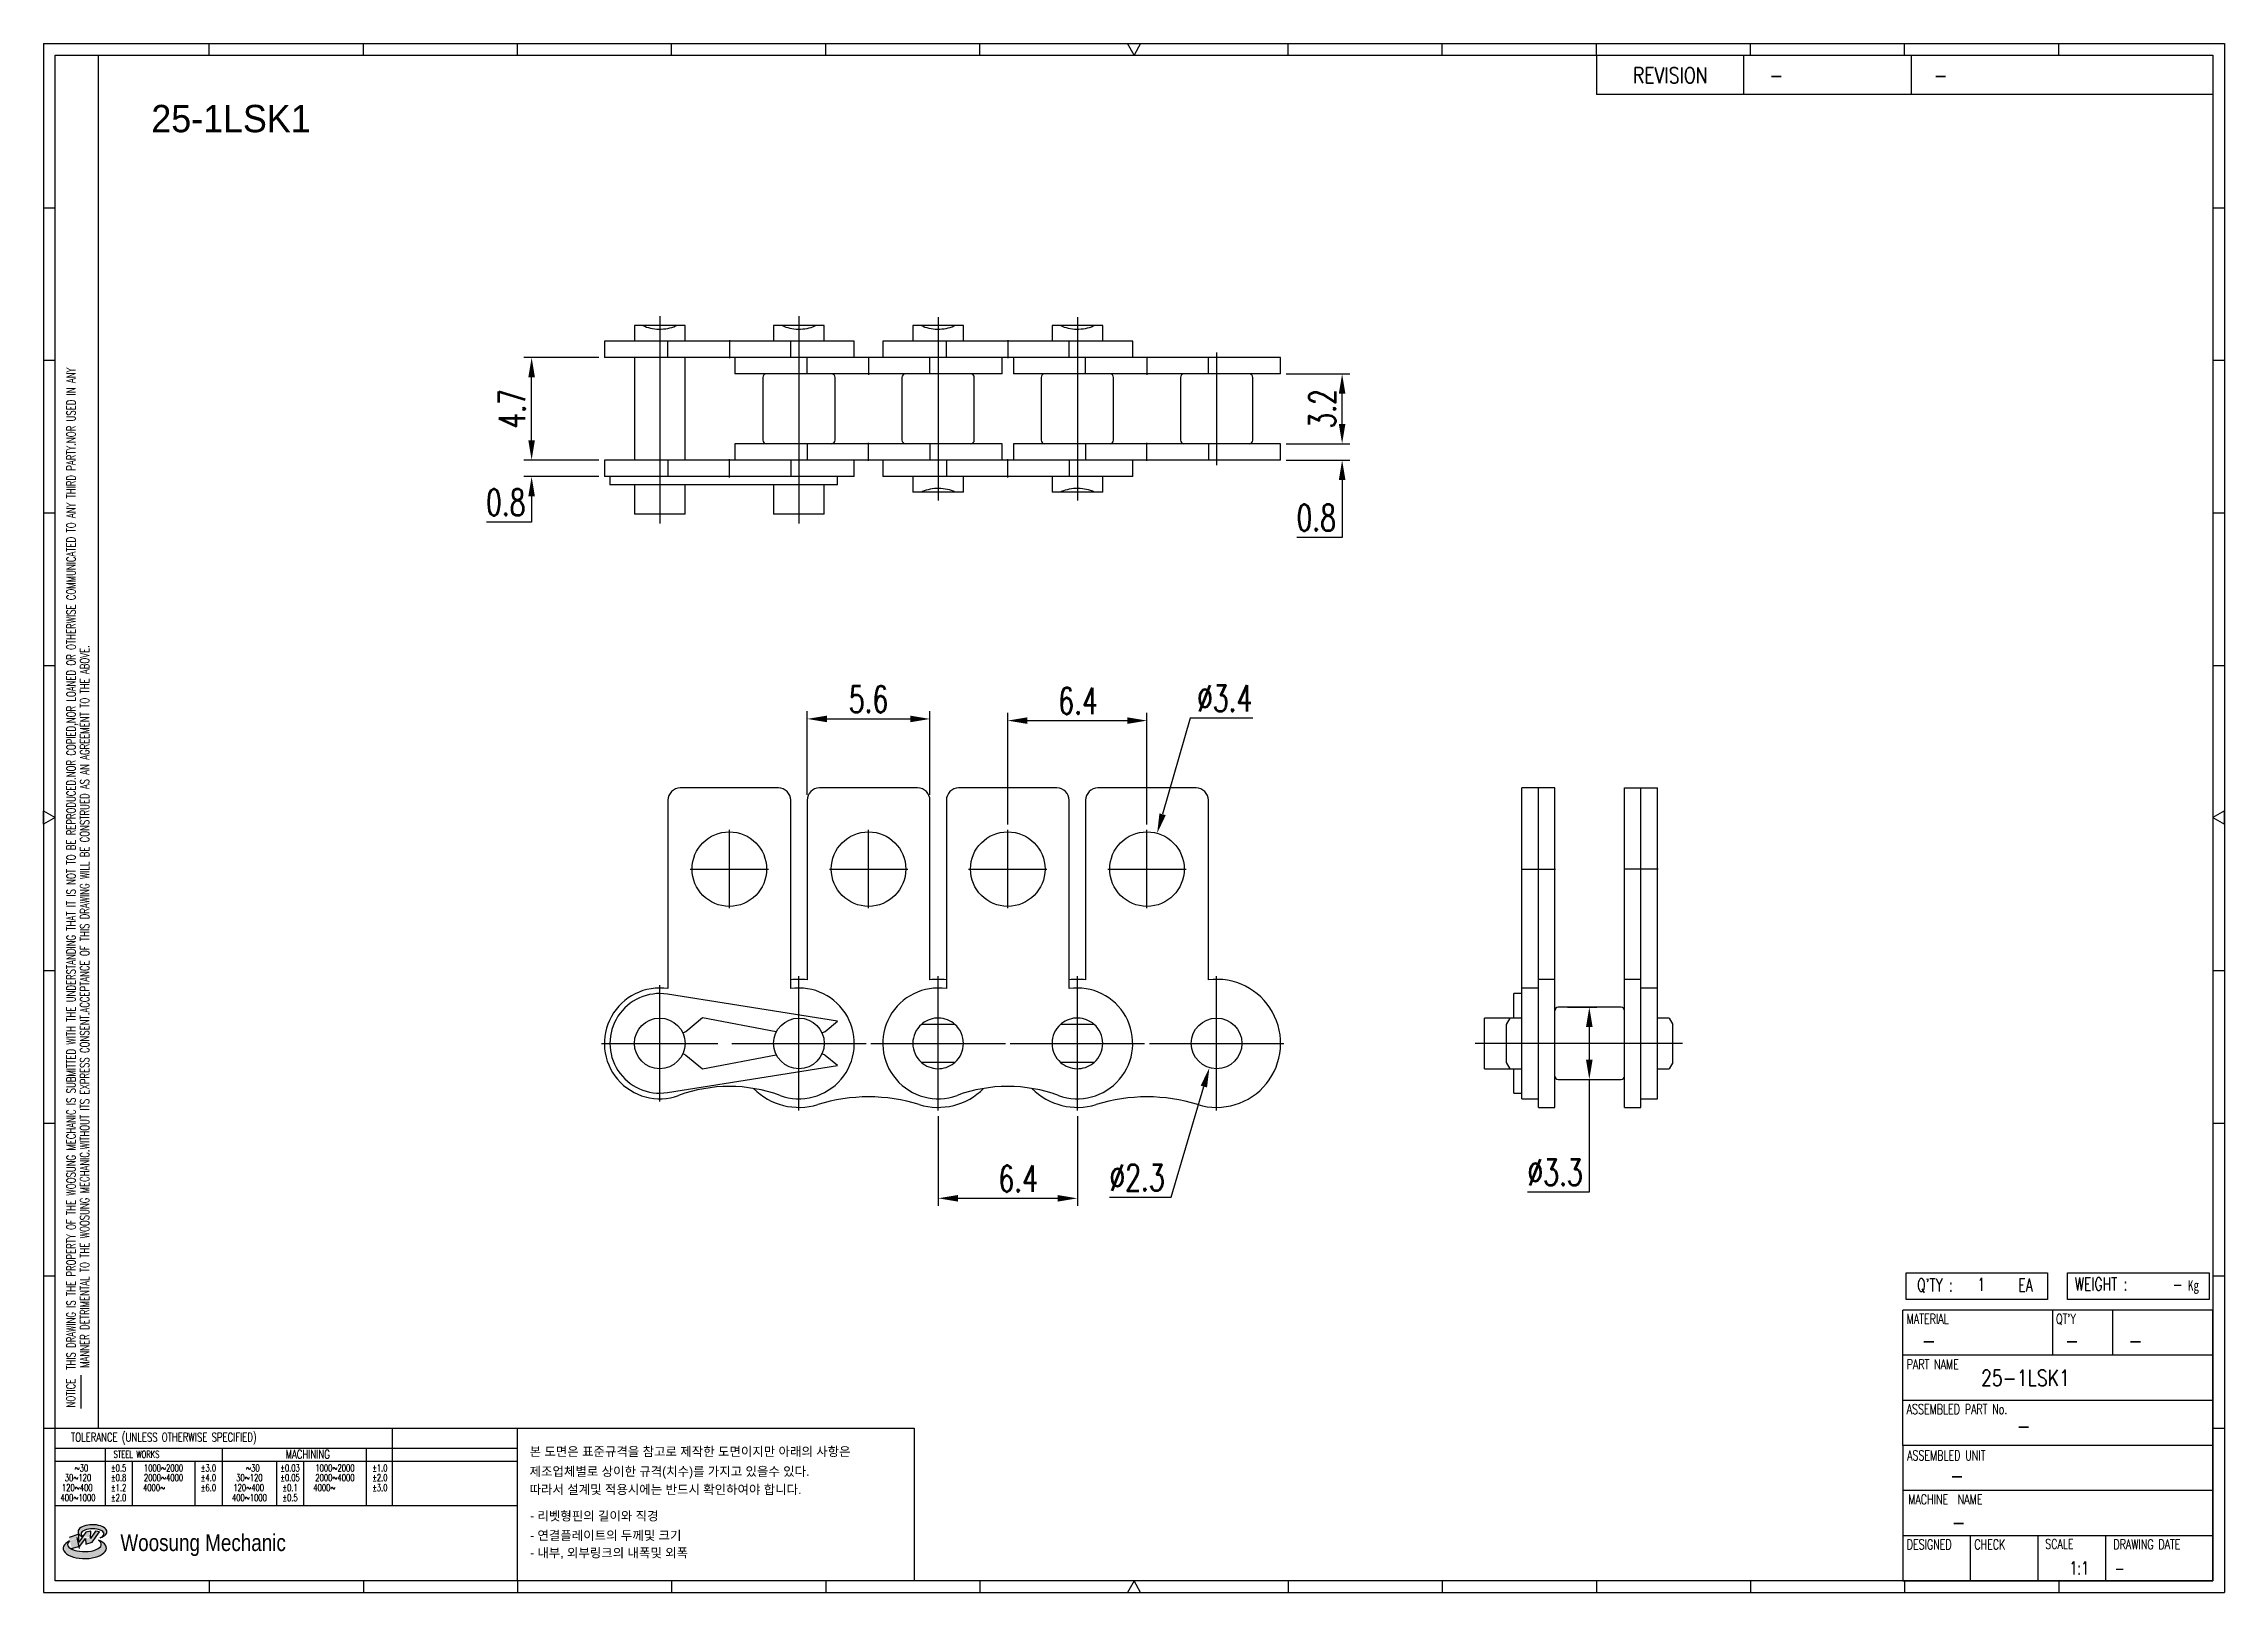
# Model space of a CAD drawing. Header units: millimetres. Extents: x 9.1 to 108.6, y 59.1 to 129.7.
import ezdxf
from ezdxf.enums import TextEntityAlignment as Align

# ---------------------------------------------------------------- set-up
doc = ezdxf.new("R2010")
doc.units = ezdxf.units.MM
doc.linetypes.add('AM_ISO08W050', pattern=[18, 12, -1.5, 3, -1.5])
doc.layers.get('Defpoints').update_dxf_attribs({"color": 80})
doc.layers.add('CL1', color=140, linetype='AM_ISO08W050', lineweight=25)
for name, color, linetype in [('S-DIM', 7, 'Continuous'), ('TITLE', 7, 'Continuous'), ('도면레이아웃', 7, 'Continuous')]:
    doc.layers.add(name, color=color, linetype=linetype)
doc.styles.add('HAN', font='ROMANS.shx', dxfattribs={"width": 0.7, "bigfont": 'whgtxt.shx'})
doc.styles.add('HKD_ST2', font='romans.shx', dxfattribs={"width": 0.7, "height": 4, "bigfont": '@extfont2.shx'})
doc.styles.add('HSG', font='SIMPLEX.shx', dxfattribs={"width": 0.7, "bigfont": 'HSG.shx'})
doc.styles.add('MtXpl_', font='Gulim.ttf')
doc.styles.add('SLDTEXTSTYLE4', font='arial.ttf', dxfattribs={"width": 0.8})
doc.dimstyles.new('AP0.5', dxfattribs={"dimscale": 0.5, "dimtxt": 2.4, "dimasz": 1.8, "dimexe": 0.7, "dimexo": 0.5, "dimgap": 0.6, "dimtad": 1, "dimtoh": 1, "dimdec": 1, "dimrnd": 0.01, "dimzin": 9, "dimdsep": 46, "dimtxsty": 'HSG', "dimcen": 0, "dimclrd": 251, "dimclre": 251, "dimclrt": 60, "dimazin": 2, "dimtp": 1, "dimtm": 1, "dimtfac": 0.5, "dimtdec": 1, "dimtofl": 0, "dimtmove": 0, "dimatfit": 3, "dimfxl": 0, "dimtvp": 1, "dimtolj": 2, "dimlwd": -1, "dimlwe": -1, "dimarcsym": 0})

# ---------------------------------------------------------------- blocks, each defined once
blk = doc.blocks.new('MAST')
at = {"layer": '도면레이아웃'}
h = blk.add_hatch(color=10, dxfattribs=at)
h.paths.add_polyline_path([(1.544, 35.177), (1.554, 34.966), (1.779, 35.034), (2.054, 35.422), (1.908, 35.446), (1.728, 35.167), (1.741, 35.439), (1.547, 35.405), (1.292, 35.041), (1.295, 35.33), (0.943, 35.208), (1.03, 34.8), (1.336, 34.885)])
edge = h.paths.add_edge_path()
edge.add_ellipse((1.795, 35.421), major_axis=(-0.53, 0), ratio=0.487785, start_angle=122.36065, end_angle=403.39574)
edge.add_line((1.411, 35.244), (1.419, 35.261))
edge.add_ellipse((1.798, 35.344), major_axis=(-0.423, 0), ratio=0.444396, start_angle=131.58977, end_angle=386.19408, ccw=False)
edge = h.paths.add_edge_path()
edge.add_ellipse((1.512, 34.815), major_axis=(-0.793, 0), ratio=0.480113, start_angle=314.67633, end_angle=590.85213)
edge.add_ellipse((1.501, 34.958), major_axis=(-0.62, 0), ratio=0.43311, start_angle=331.7024, end_angle=574.42495, ccw=False)
at = {"color": 140}
for p, q in [((0, 90.118), (80.15, 90.118)), ((0, 90.118), (0, 33.191)), ((80.15, 90.118), (80.15, 33.191)), ((57.068, 89.693), (57.068, 88.246)), ((62.47, 89.693), (62.47, 88.246)), ((68.635, 89.693), (68.635, 88.246)), ((79.725, 88.246), (57.068, 88.246)), ((68.449, 43.961), (68.449, 44.936)), ((68.449, 44.936), (73.654, 44.936)), ((73.654, 44.936), (73.654, 43.961)), ((74.39, 43.961), (74.39, 44.936)), ((74.39, 44.936), (79.595, 44.936)), ((79.595, 44.936), (79.595, 43.961)), ((68.336, 38.59), (68.336, 43.563)), ((79.725, 43.563), (68.336, 43.563)), ((73.654, 43.961), (68.449, 43.961)), ((73.827, 43.563), (73.827, 41.905)), ((79.595, 43.961), (74.39, 43.961)), ((76.037, 43.563), (76.037, 41.905)), ((79.725, 38.59), (79.725, 43.563)), ((79.725, 41.905), (68.336, 41.905)), ((79.725, 40.248), (68.336, 40.248)), ((68.336, 38.59), (68.336, 33.616)), ((79.725, 38.59), (68.336, 38.59)), ((79.725, 33.616), (79.725, 38.59)), ((79.725, 36.932), (68.336, 36.932)), ((79.725, 35.274), (68.336, 35.274)), ((70.822, 33.616), (70.822, 35.274)), ((73.309, 33.616), (73.309, 35.274)), ((75.796, 33.616), (75.796, 35.274)), ((0, 33.191), (80.15, 33.191)), ((68.336, 33.616), (79.725, 33.616))]:
    blk.add_line(p, q, dxfattribs=at)
for p, q in [((6.089, 89.693), (6.089, 90.118)), ((11.753, 89.693), (11.753, 90.118)), ((17.418, 89.693), (17.418, 90.118)), ((23.082, 89.693), (23.082, 90.118)), ((28.746, 89.693), (28.746, 90.118)), ((34.411, 89.693), (34.411, 90.118)), ((45.739, 89.693), (45.739, 90.118)), ((51.404, 89.693), (51.404, 90.118)), ((57.068, 89.693), (57.068, 90.118)), ((62.732, 89.693), (62.732, 90.118)), ((68.397, 89.693), (68.397, 90.118)), ((74.061, 89.693), (74.061, 90.118)), ((0, 84.085), (0.425, 84.085)), ((79.725, 84.085), (80.15, 84.085)), ((0, 78.478), (0.425, 78.478)), ((79.725, 78.478), (80.15, 78.478)), ((0, 72.87), (0.425, 72.87)), ((79.725, 72.87), (80.15, 72.87)), ((0, 67.262), (0.425, 67.262)), ((79.725, 67.262), (80.15, 67.262)), ((0, 56.047), (0.425, 56.047)), ((79.725, 56.047), (80.15, 56.047)), ((0, 50.439), (0.425, 50.439)), ((79.725, 50.439), (80.15, 50.439)), ((0, 44.832), (0.425, 44.832)), ((79.725, 44.832), (80.15, 44.832)), ((1.377, 39.947), (1.377, 41.174)), ((0, 39.224), (0.425, 39.224)), ((79.725, 39.224), (80.15, 39.224)), ((6.089, 33.616), (6.089, 33.191)), ((11.753, 33.616), (11.753, 33.191)), ((17.418, 33.616), (17.418, 33.191)), ((23.082, 33.616), (23.082, 33.191)), ((28.746, 33.616), (28.746, 33.191)), ((34.411, 33.616), (34.411, 33.191)), ((45.739, 33.616), (45.739, 33.191)), ((51.404, 33.616), (51.404, 33.191)), ((57.068, 33.616), (57.068, 33.191)), ((62.732, 33.616), (62.732, 33.191)), ((68.397, 33.616), (68.397, 33.191)), ((74.061, 33.616), (74.061, 33.191))]:
    blk.add_line(p, q)
at = {"color": 2}
for p, q in [((2.017, 39.224), (2.017, 89.693)), ((0.425, 39.224), (17.418, 39.224)), ((0.425, 38.487), (17.418, 38.487)), ((2.257, 38.487), (2.257, 36.382)), ((6.557, 38.5), (6.557, 36.382)), ((11.857, 38.487), (11.857, 36.382)), ((12.816, 39.224), (12.816, 36.382)), ((17.418, 33.616), (17.418, 39.224)), ((0.425, 38.012), (17.418, 38.012)), ((3.257, 38.012), (3.257, 36.382)), ((5.557, 38.012), (5.557, 36.382)), ((8.557, 38.012), (8.557, 36.382)), ((9.557, 38.026), (9.557, 36.382)), ((0.425, 36.382), (17.418, 36.382))]:
    blk.add_line(p, q, dxfattribs=at)
for points in [[(40.075, 89.693), (39.83, 90.118), (40.32, 90.118)], [(0.425, 61.679), (0, 61.433), (0, 61.924)], [(79.725, 61.679), (80.15, 61.433), (80.15, 61.924)], [(40.075, 33.616), (39.83, 33.191), (40.32, 33.191)]]:
    blk.add_lwpolyline(points, close=True)
at = {"color": 140}
blk.add_lwpolyline([(0.425, 89.693), (79.725, 89.693), (79.725, 33.616), (0.425, 33.616)], close=True, dxfattribs=at)
at = {"layer": '도면레이아웃'}
for p, q in [((1.295, 35.33), (0.943, 35.208)), ((1.547, 35.405), (1.292, 35.041)), ((1.292, 35.041), (1.295, 35.33)), ((1.741, 35.439), (1.547, 35.405)), ((1.908, 35.446), (1.728, 35.167)), ((1.728, 35.167), (1.741, 35.439)), ((1.779, 35.034), (2.054, 35.422)), ((2.054, 35.422), (1.908, 35.446)), ((1.03, 34.8), (1.336, 34.885)), ((1.224, 35.208), (1.311, 34.8)), ((1.224, 35.208), (1.224, 35.208)), ((1.336, 34.885), (1.544, 35.177)), ((1.419, 35.261), (1.411, 35.244)), ((1.544, 35.177), (1.554, 34.966)), ((1.554, 34.966), (1.779, 35.034))]:
    blk.add_line(p, q, dxfattribs=at)
for centre, major_axis, ratio, start_param, end_param in [((1.795, 35.421), (-0.53, 0), 0.487785, 2.135596, 7.040584), ((1.798, 35.344), (-0.423, 0), 0.444396, 2.296675, 6.740358), ((1.512, 34.815), (-0.793, 0), 0.480113, 5.492138, 10.312315), ((1.501, 34.958), (-0.62, 0), 0.43311, 5.789299, 10.025607)]:
    blk.add_ellipse(centre, major_axis=major_axis, ratio=ratio, start_param=start_param, end_param=end_param, dxfattribs=at)
for s, height, style, width, p in [('REVISION', 0.5806, 'HAN', 0.8, (58.415, 88.664)), ('-', 0.581, 'HAN', 0.8, (63.426, 88.664)), ('-', 0.581, 'HAN', 0.8, (69.468, 88.664)), ("Q'TY : ", 0.4746, 'HKD_ST2', 0.7, (68.857, 44.253)), ('1', 0.475, 'HKD_ST2', 0.7, (71.071, 44.275)), ('EA', 0.4746, 'HKD_ST2', 0.7, (72.578, 44.253)), ('WEIGHT : ', 0.4746, 'HKD_ST2', 0.7, (74.65, 44.286)), ('-', 0.581, 'HAN', 0.8, (69.029, 42.157)), ('-', 0.581, 'HAN', 0.8, (74.289, 42.157)), ('-', 0.581, 'HAN', 0.8, (76.623, 42.157)), ('-', 0.581, 'HAN', 0.8, (72.515, 39.013)), ('-', 0.581, 'HAN', 0.8, (70.067, 37.189)), ('-', 0.581, 'HAN', 0.8, (70.126, 35.48)), ('1:1', 0.4746, 'HKD_ST2', 0.7, (74.458, 33.848)), ('-', 0.475, 'HKD_ST2', 0.7, (76.112, 33.837))]:
    blk.add_text(s, height=height, dxfattribs=dict(style=style, width=width)).set_placement(p)
at = {"color": 6, "style": 'HKD_ST2', "width": 0.7}
for s, p in [(' THIS DRAWING IS THE PROPERTY OF THE WOOSUNG MECHANIC IS SUBMITTED WITH THE UNDERSTANDING THAT IT IS NOT TO BE REPRODUCED.NOR COPIED,NOR LOANED OR OTHERWISE COMMUNICATED TO ANY THIRD PARTY.NOR USED IN ANY', (1.173, 41.217)), ('MANNER DETRIMENTAL TO THE WOOSUNG MECHANIC.WITHOUT ITS EXPRESS CONSENT.ACCEPTANCE OF THIS DRAWING WILL BE CONSTRUED AS AN AGREEMENT TO THE ABOVE.', (1.672, 41.447))]:
    blk.add_text(s, height=0.326266, rotation=90, dxfattribs=at).set_placement(p)
at = {"style": 'HKD_ST2', "width": 0.7}
blk.add_text('-', height=0.475, dxfattribs=at).set_placement((78.613, 44.286), align=Align.RIGHT)
at = {"color": 254, "style": 'HKD_ST2', "width": 0.7}
for s, height, p in [('MATERIAL', 0.3651, (68.474, 43.425)), ("QT'Y", 0.3651, (73.965, 43.425)), ('PART NAME', 0.3651, (68.474, 41.756)), ('ASSEMBLED PART No.', 0.36511, (68.474, 40.109)), ('ASSEMBLED UNIT', 0.36511, (68.49, 38.408)), ('MACHINE  NAME', 0.36511, (68.532, 36.794)), ('DESIGNED', 0.3651, (68.474, 35.136)), ('CHECK', 0.3651, (70.961, 35.136)), ('SCALE', 0.3651, (73.566, 35.153)), ('DRAWING DATE', 0.36511, (76.071, 35.141))]:
    blk.add_text(s, height=height, dxfattribs=at).set_placement(p, align=Align.TOP_LEFT)
at = {"style": 'HKD_ST2', "width": 0.7}
blk.add_text('NOTICE', height=0.3263, rotation=90, dxfattribs=at).set_placement((1.163, 39.988))
blk.add_text('TOLERANCE (UNLESS OTHERWISE SPECIFIED)', height=0.32627, dxfattribs=at).set_placement((4.417, 38.896), align=Align.MIDDLE_CENTER)
at = {"color": 4, "style": 'HKD_ST2', "width": 0.7}
for s, height, p in [('%%12630', 0.261, (1.389, 37.762)), ('1000%%1262000', 0.26101, (4.407, 37.762)), ('%%12630', 0.261, (7.689, 37.762)), ('1000%%1262000', 0.26101, (10.707, 37.762)), ('120%%126400', 0.26101, (1.237, 37.045)), ('30%%126120', 0.261, (1.263, 37.411)), ('4000%%126', 0.261, (4.061, 37.045)), ('2000%%1264000', 0.26101, (4.407, 37.411)), ('120%%126400', 0.26101, (7.537, 37.045)), ('30%%126120', 0.261, (7.563, 37.411)), ('4000%%126', 0.261, (10.321, 37.045)), ('2000%%1264000', 0.26101, (10.707, 37.411)), ('400%%1261000', 0.26101, (1.263, 36.67)), ('400%%1261000', 0.26101, (7.563, 36.67))]:
    blk.add_text(s, height=height, dxfattribs=at).set_placement(p, align=Align.MIDDLE_CENTER)
for s, height, p in [('%%P0.5', 0.261, (2.757, 37.762)), ('STEEL WORKS', 0.26101, (3.416, 38.268)), ('%%P3.0', 0.261, (6.057, 37.762)), ('%%P0.03', 0.261, (9.057, 37.762)), ('MACHINING', 0.3263, (9.707, 38.27)), ('%%P1.0', 0.261, (12.357, 37.762)), ('%%P0.8', 0.261, (2.757, 37.411)), ('%%P1.2', 0.261, (2.757, 37.045)), ('%%P4.0', 0.261, (6.057, 37.411)), ('%%P6.0', 0.261, (6.057, 37.045)), ('%%P0.05', 0.261, (9.057, 37.411)), ('%%P0.1', 0.261, (9.057, 37.045)), ('%%P2.0', 0.261, (12.357, 37.411)), ('%%P3.0', 0.261, (12.357, 37.045)), ('%%P2.0', 0.261, (2.757, 36.67)), ('%%P0.5', 0.261, (9.057, 36.67))]:
    blk.add_text(s, height=height, dxfattribs=at).set_placement(p, align=Align.MIDDLE)
at = {"color": 1, "style": 'SLDTEXTSTYLE4', "width": 0.8}
blk.add_text('Woosung Mechanic', height=0.61957, dxfattribs=at).set_placement((2.822, 34.711))
at = {"layer": 'TITLE', "width": 0.8}
blk.add_text('Kg', height=0.3789, dxfattribs=at).set_placement((78.807, 44.286))
blk = doc.blocks.new('*D2')
at = {"layer": 'Defpoints', "color": 0, "transparency": 16777216}
for p in [(65.505, 111.455), (68.312, 111.455), (65.505, 110.705)]:
    blk.add_point(p, dxfattribs=at)
at = {"layer": 'S-DIM', "color": 251, "transparency": 16777216}
for p, q in [((68.312, 112.355), (68.312, 113.255)), ((65.755, 111.455), (68.662, 111.455)), ((65.755, 110.705), (68.662, 110.705)), ((68.312, 109.805), (68.312, 107.179)), ((68.312, 107.179), (66.252, 107.179))]:
    blk.add_line(p, q, dxfattribs=at)
for points in [[(68.162, 112.355), (68.462, 112.355), (68.312, 111.455)], [(68.162, 109.805), (68.462, 109.805), (68.312, 110.705)]]:
    blk.add_solid(points, dxfattribs=at)
at = {"layer": 'S-DIM', "color": 60, "transparency": 16777216, "insert": (67.132, 108.079), "char_height": 1.2, "attachment_point": 5, "style": 'HSG'}
blk.add_mtext('\\A2;0.8', dxfattribs=at)
blk = doc.blocks.new('*D3')
at = {"layer": 'Defpoints', "color": 0, "transparency": 16777216}
for p in [(65.505, 114.635), (68.312, 114.635), (65.505, 111.455)]:
    blk.add_point(p, dxfattribs=at)
at = {"layer": 'S-DIM', "color": 251, "transparency": 16777216}
for p, q in [((65.755, 114.635), (68.662, 114.635)), ((68.312, 112.355), (68.312, 113.735)), ((65.755, 111.455), (68.662, 111.455))]:
    blk.add_line(p, q, dxfattribs=at)
for points in [[(68.162, 113.735), (68.462, 113.735), (68.312, 114.635)], [(68.162, 112.355), (68.462, 112.355), (68.312, 111.455)]]:
    blk.add_solid(points, dxfattribs=at)
at = {"layer": 'S-DIM', "color": 60, "transparency": 16777216, "insert": (67.412, 113.045), "char_height": 1.2, "attachment_point": 5, "rotation": 90, "style": 'HSG'}
blk.add_mtext('\\A2;3.2', dxfattribs=at)
blk = doc.blocks.new('*D4')
at = {"layer": 'Defpoints', "color": 0, "transparency": 16777216}
for p in [(31.341, 110.705), (34.66, 110.705), (34.66, 109.955)]:
    blk.add_point(p, dxfattribs=at)
at = {"layer": 'S-DIM', "color": 251, "transparency": 16777216}
for p, q in [((31.341, 111.605), (31.341, 112.505)), ((34.41, 110.705), (30.991, 110.705)), ((34.41, 109.955), (30.991, 109.955)), ((31.341, 109.055), (31.341, 107.875)), ((31.341, 107.875), (29.281, 107.875))]:
    blk.add_line(p, q, dxfattribs=at)
for points in [[(31.191, 111.605), (31.491, 111.605), (31.341, 110.705)], [(31.191, 109.055), (31.491, 109.055), (31.341, 109.955)]]:
    blk.add_solid(points, dxfattribs=at)
at = {"layer": 'S-DIM', "color": 60, "transparency": 16777216, "insert": (30.161, 108.775), "char_height": 1.2, "attachment_point": 5, "style": 'HSG'}
blk.add_mtext('\\A2;0.8', dxfattribs=at)
blk = doc.blocks.new('*D5')
at = {"layer": 'Defpoints', "color": 0, "transparency": 16777216}
for p in [(31.341, 115.385), (34.66, 115.385), (34.66, 110.705)]:
    blk.add_point(p, dxfattribs=at)
at = {"layer": 'S-DIM', "color": 251, "transparency": 16777216}
for p, q in [((34.41, 115.385), (30.991, 115.385)), ((31.341, 111.605), (31.341, 114.485)), ((34.41, 110.705), (30.991, 110.705))]:
    blk.add_line(p, q, dxfattribs=at)
for points in [[(31.191, 114.485), (31.491, 114.485), (31.341, 115.385)], [(31.191, 111.605), (31.491, 111.605), (31.341, 110.705)]]:
    blk.add_solid(points, dxfattribs=at)
at = {"layer": 'S-DIM', "color": 60, "transparency": 16777216, "insert": (30.441, 113.045), "char_height": 1.2, "attachment_point": 5, "rotation": 90, "style": 'HSG'}
blk.add_mtext('\\A2;4.7', dxfattribs=at)
blk = doc.blocks.new('*D6')
at = {"layer": 'Defpoints', "color": 0, "transparency": 16777216}
for p in [(49.51, 98.898), (43.91, 95.188), (49.51, 95.188)]:
    blk.add_point(p, dxfattribs=at)
at = {"layer": 'S-DIM', "color": 251, "transparency": 16777216}
for p, q in [((43.91, 95.438), (43.91, 99.248)), ((44.81, 98.898), (48.61, 98.898)), ((49.51, 95.438), (49.51, 99.248))]:
    blk.add_line(p, q, dxfattribs=at)
for points in [[(44.81, 99.048), (44.81, 98.748), (43.91, 98.898)], [(48.61, 99.048), (48.61, 98.748), (49.51, 98.898)]]:
    blk.add_solid(points, dxfattribs=at)
at = {"layer": 'S-DIM', "color": 60, "transparency": 16777216, "insert": (46.709, 99.798), "char_height": 1.2, "attachment_point": 5, "style": 'HSG'}
blk.add_mtext('\\A2;5.6', dxfattribs=at)
blk = doc.blocks.new('*D7')
at = {"layer": 'Defpoints', "color": 0, "transparency": 16777216}
for p in [(59.41, 98.821), (53.06, 93.833), (59.41, 93.833)]:
    blk.add_point(p, dxfattribs=at)
at = {"layer": 'S-DIM', "color": 251, "transparency": 16777216}
for p, q in [((53.06, 94.083), (53.06, 99.171)), ((53.96, 98.821), (58.51, 98.821)), ((59.41, 94.083), (59.41, 99.171))]:
    blk.add_line(p, q, dxfattribs=at)
for points in [[(53.96, 98.971), (53.96, 98.671), (53.06, 98.821)], [(58.51, 98.971), (58.51, 98.671), (59.41, 98.821)]]:
    blk.add_solid(points, dxfattribs=at)
at = {"layer": 'S-DIM', "color": 60, "transparency": 16777216, "insert": (56.266, 99.721), "char_height": 1.2, "attachment_point": 5, "style": 'HSG'}
blk.add_mtext('\\A2;6.4', dxfattribs=at)
blk = doc.blocks.new('*D8')
at = {"layer": 'Defpoints', "color": 0, "transparency": 16777216}
for p in [(59.876, 93.683), (58.944, 90.413)]:
    blk.add_point(p, dxfattribs=at)
at = {"layer": 'S-DIM', "color": 251, "transparency": 16777216}
for p, q in [((61.374, 98.937), (60.123, 94.548)), ((64.234, 98.937), (61.374, 98.937))]:
    blk.add_line(p, q, dxfattribs=at)
blk.add_solid([(59.978, 94.589), (60.267, 94.507), (59.876, 93.683)], dxfattribs=at)
at = {"layer": 'S-DIM', "color": 60, "transparency": 16777216, "insert": (62.954, 99.837), "char_height": 1.2, "attachment_point": 5, "style": 'HSG'}
blk.add_mtext('\\A2;∅3.4', dxfattribs=at)
blk = doc.blocks.new('*D9')
at = {"layer": 'Defpoints', "color": 0, "transparency": 16777216}
for p in [(49.885, 81.032), (56.235, 81.032), (56.235, 77.029)]:
    blk.add_point(p, dxfattribs=at)
at = {"layer": 'S-DIM', "color": 251, "transparency": 16777216}
for p, q in [((49.885, 80.782), (49.885, 76.679)), ((56.235, 80.782), (56.235, 76.679)), ((50.785, 77.029), (55.335, 77.029))]:
    blk.add_line(p, q, dxfattribs=at)
for points in [[(50.785, 77.179), (50.785, 76.879), (49.885, 77.029)], [(55.335, 77.179), (55.335, 76.879), (56.235, 77.029)]]:
    blk.add_solid(points, dxfattribs=at)
at = {"layer": 'S-DIM', "color": 60, "transparency": 16777216, "insert": (53.537, 77.929), "char_height": 1.2, "attachment_point": 5, "style": 'HSG'}
blk.add_mtext('\\A2;6.4', dxfattribs=at)
blk = doc.blocks.new('*D10')
at = {"layer": 'Defpoints', "color": 0, "transparency": 16777216}
for p in [(62.911, 85.206), (62.259, 82.99)]:
    blk.add_point(p, dxfattribs=at)
at = {"layer": 'S-DIM', "color": 251, "transparency": 16777216}
for p, q in [((60.52, 77.077), (62.005, 82.126)), ((57.7, 77.077), (60.52, 77.077))]:
    blk.add_line(p, q, dxfattribs=at)
blk.add_solid([(61.861, 82.169), (62.149, 82.084), (62.259, 82.99)], dxfattribs=at)
at = {"layer": 'S-DIM', "color": 60, "transparency": 16777216, "insert": (58.96, 77.977), "char_height": 1.2, "attachment_point": 5, "style": 'HSG'}
blk.add_mtext('\\A2;∅2.3', dxfattribs=at)
blk = doc.blocks.new('*D11')
at = {"layer": 'Defpoints', "color": 0, "transparency": 16777216}
for p in [(78.343, 85.748), (78.343, 82.448), (79.588, 82.448)]:
    blk.add_point(p, dxfattribs=at)
at = {"layer": 'S-DIM', "color": 251, "transparency": 16777216}
for p, q in [((78.593, 85.748), (79.938, 85.748)), ((79.588, 84.848), (79.588, 83.348)), ((78.593, 82.448), (79.938, 82.448)), ((79.588, 82.448), (79.588, 77.313)), ((79.588, 77.313), (76.768, 77.313))]:
    blk.add_line(p, q, dxfattribs=at)
for points in [[(79.438, 84.848), (79.738, 84.848), (79.588, 85.748)], [(79.438, 83.348), (79.738, 83.348), (79.588, 82.448)]]:
    blk.add_solid(points, dxfattribs=at)
at = {"layer": 'S-DIM', "color": 60, "transparency": 16777216, "insert": (78.028, 78.213), "char_height": 1.2, "attachment_point": 5, "style": 'HSG'}
blk.add_mtext('\\A2;%%c3.3', dxfattribs=at)

msp = doc.modelspace()

# ---------------------------------------------------------------- linework, layer by layer
for p, q in [((38.34, 116.845), (36.03, 116.845)), ((36.03, 116.845), (36.03, 116.135)), ((36.421, 116.845), (36.499, 116.809)), ((36.499, 116.809), (36.583, 116.776)), ((36.583, 116.776), (36.671, 116.748)), ((36.671, 116.748), (36.763, 116.725)), ((36.763, 116.725), (36.859, 116.706)), ((36.859, 116.706), (36.956, 116.692)), ((36.956, 116.692), (37.056, 116.683)), ((37.056, 116.683), (37.156, 116.679)), ((37.156, 116.679), (37.257, 116.68)), ((37.257, 116.68), (37.357, 116.686)), ((37.357, 116.686), (37.456, 116.697)), ((37.456, 116.697), (37.553, 116.713)), ((37.553, 116.713), (37.647, 116.734)), ((37.647, 116.734), (37.738, 116.76)), ((37.738, 116.76), (37.824, 116.79)), ((37.824, 116.79), (37.905, 116.824)), ((37.905, 116.824), (37.949, 116.845)), ((38.34, 116.135), (38.34, 116.845)), ((44.69, 116.845), (42.38, 116.845)), ((42.38, 116.845), (42.38, 116.135)), ((42.771, 116.845), (42.849, 116.809)), ((42.849, 116.809), (42.933, 116.776)), ((42.933, 116.776), (43.021, 116.748)), ((43.021, 116.748), (43.113, 116.725)), ((43.113, 116.725), (43.209, 116.706)), ((43.209, 116.706), (43.306, 116.692)), ((43.306, 116.692), (43.406, 116.683)), ((43.406, 116.683), (43.506, 116.679)), ((43.506, 116.679), (43.607, 116.68)), ((43.607, 116.68), (43.707, 116.686)), ((43.707, 116.686), (43.806, 116.697)), ((43.806, 116.697), (43.903, 116.713)), ((43.903, 116.713), (43.997, 116.734)), ((43.997, 116.734), (44.088, 116.76)), ((44.088, 116.76), (44.174, 116.79)), ((44.174, 116.79), (44.255, 116.824)), ((44.255, 116.824), (44.299, 116.845)), ((44.69, 116.135), (44.69, 116.845)), ((48.73, 116.845), (48.73, 116.135)), ((51.04, 116.845), (48.73, 116.845)), ((49.121, 116.845), (49.199, 116.809)), ((49.199, 116.809), (49.283, 116.776)), ((49.283, 116.776), (49.371, 116.748)), ((49.371, 116.748), (49.463, 116.725)), ((49.463, 116.725), (49.559, 116.706)), ((49.559, 116.706), (49.656, 116.692)), ((49.656, 116.692), (49.756, 116.683)), ((49.756, 116.683), (49.856, 116.679)), ((49.856, 116.679), (49.957, 116.68)), ((49.957, 116.68), (50.057, 116.686)), ((50.057, 116.686), (50.156, 116.697)), ((50.156, 116.697), (50.253, 116.713)), ((50.253, 116.713), (50.347, 116.734)), ((50.347, 116.734), (50.438, 116.76)), ((50.438, 116.76), (50.524, 116.79)), ((50.524, 116.79), (50.605, 116.824)), ((50.605, 116.824), (50.649, 116.845)), ((51.04, 116.135), (51.04, 116.845)), ((57.39, 116.845), (55.08, 116.845)), ((55.08, 116.845), (55.08, 116.135)), ((55.471, 116.845), (55.549, 116.809)), ((55.549, 116.809), (55.633, 116.776)), ((55.633, 116.776), (55.721, 116.748)), ((55.721, 116.748), (55.813, 116.725)), ((55.813, 116.725), (55.909, 116.706)), ((55.909, 116.706), (56.006, 116.692)), ((56.006, 116.692), (56.106, 116.683)), ((56.106, 116.683), (56.206, 116.679)), ((56.206, 116.679), (56.307, 116.68)), ((56.307, 116.68), (56.407, 116.686)), ((56.407, 116.686), (56.506, 116.697)), ((56.506, 116.697), (56.603, 116.713)), ((56.603, 116.713), (56.697, 116.734)), ((56.697, 116.734), (56.788, 116.76)), ((56.788, 116.76), (56.874, 116.79)), ((56.874, 116.79), (56.955, 116.824)), ((56.955, 116.824), (56.999, 116.845)), ((57.39, 116.135), (57.39, 116.845)), ((46.06, 116.135), (34.66, 116.135)), ((34.66, 116.135), (34.66, 115.385)), ((37.56, 115.385), (37.56, 116.135)), ((43.16, 115.385), (43.16, 116.135)), ((46.06, 115.385), (46.06, 116.135)), ((58.76, 116.135), (47.36, 116.135)), ((47.36, 116.135), (47.36, 115.385)), ((50.26, 115.385), (50.26, 116.135)), ((55.86, 115.385), (55.86, 116.135)), ((58.76, 115.385), (58.76, 116.135)), ((43.16, 115.385), (34.66, 115.385)), ((36.03, 115.385), (36.03, 110.705)), ((38.34, 110.705), (38.34, 115.385)), ((40.615, 115.385), (40.615, 114.635)), ((52.805, 114.635), (40.615, 114.635)), ((41.885, 114.476), (41.885, 111.614)), ((50.26, 115.385), (43.16, 115.385)), ((43.91, 114.635), (43.91, 115.385)), ((45.185, 111.614), (45.185, 114.476)), ((48.235, 114.476), (48.235, 111.614)), ((49.51, 114.635), (49.51, 115.385)), ((55.86, 115.385), (50.26, 115.385)), ((51.535, 111.614), (51.535, 114.476)), ((52.805, 114.635), (52.805, 115.385)), ((53.315, 115.385), (53.315, 114.635)), ((65.505, 114.635), (53.315, 114.635)), ((54.585, 114.476), (54.585, 111.614)), ((65.505, 115.385), (55.86, 115.385)), ((56.61, 114.635), (56.61, 115.385)), ((57.885, 111.614), (57.885, 114.476)), ((60.935, 114.476), (60.935, 111.614)), ((62.21, 114.635), (62.21, 115.385)), ((64.235, 111.614), (64.235, 114.476)), ((65.505, 114.635), (65.505, 115.385)), ((40.615, 111.455), (40.615, 110.705)), ((52.805, 111.455), (40.615, 111.455)), ((43.91, 111.455), (43.91, 110.705)), ((49.51, 111.455), (49.51, 110.705)), ((52.805, 110.705), (52.805, 111.455)), ((65.505, 111.455), (53.315, 111.455)), ((53.315, 111.455), (53.315, 110.705)), ((56.61, 111.455), (56.61, 110.705)), ((62.21, 111.455), (62.21, 110.705)), ((65.505, 110.705), (65.505, 111.455)), ((43.16, 110.705), (34.66, 110.705)), ((34.66, 110.705), (34.66, 109.955)), ((37.56, 110.705), (37.56, 109.955)), ((50.26, 110.705), (43.16, 110.705)), ((43.16, 110.705), (43.16, 109.955)), ((46.06, 109.955), (46.06, 110.705)), ((47.36, 110.705), (47.36, 109.955)), ((55.86, 110.705), (50.26, 110.705)), ((50.26, 110.705), (50.26, 109.955)), ((65.505, 110.705), (55.86, 110.705)), ((55.86, 110.705), (55.86, 109.955)), ((58.76, 109.955), (58.76, 110.705)), ((46.06, 109.955), (34.66, 109.955)), ((34.912, 109.955), (34.912, 109.58)), ((45.288, 109.58), (34.912, 109.58)), ((36.03, 109.58), (36.03, 108.245)), ((38.34, 108.245), (38.34, 109.58)), ((42.38, 109.58), (42.38, 108.245)), ((44.69, 108.245), (44.69, 109.58)), ((45.288, 109.58), (45.288, 109.955)), ((58.76, 109.955), (47.36, 109.955)), ((48.73, 109.955), (48.73, 109.245)), ((51.04, 109.245), (51.04, 109.955)), ((55.08, 109.955), (55.08, 109.245)), ((57.39, 109.245), (57.39, 109.955)), ((51.04, 109.245), (48.73, 109.245)), ((49.164, 109.266), (49.121, 109.245)), ((49.246, 109.301), (49.164, 109.266)), ((49.332, 109.331), (49.246, 109.301)), ((49.423, 109.356), (49.332, 109.331)), ((49.517, 109.377), (49.423, 109.356)), ((49.613, 109.393), (49.517, 109.377)), ((49.712, 109.405), (49.613, 109.393)), ((49.812, 109.411), (49.712, 109.405)), ((49.913, 109.412), (49.812, 109.411)), ((50.014, 109.408), (49.913, 109.412)), ((50.113, 109.399), (50.014, 109.408)), ((50.211, 109.385), (50.113, 109.399)), ((50.306, 109.366), (50.211, 109.385)), ((50.399, 109.342), (50.306, 109.366)), ((50.487, 109.314), (50.399, 109.342)), ((50.57, 109.282), (50.487, 109.314)), ((50.649, 109.245), (50.57, 109.282)), ((57.39, 109.245), (55.08, 109.245)), ((55.514, 109.266), (55.471, 109.245)), ((55.596, 109.301), (55.514, 109.266)), ((55.682, 109.331), (55.596, 109.301)), ((55.773, 109.356), (55.682, 109.331)), ((55.867, 109.377), (55.773, 109.356)), ((55.963, 109.393), (55.867, 109.377)), ((56.062, 109.405), (55.963, 109.393)), ((56.162, 109.411), (56.062, 109.405)), ((56.263, 109.412), (56.162, 109.411)), ((56.364, 109.408), (56.263, 109.412)), ((56.463, 109.399), (56.364, 109.408)), ((56.561, 109.385), (56.463, 109.399)), ((56.656, 109.366), (56.561, 109.385)), ((56.749, 109.342), (56.656, 109.366)), ((56.837, 109.314), (56.749, 109.342)), ((56.92, 109.282), (56.837, 109.314)), ((56.999, 109.245), (56.92, 109.282)), ((38.34, 108.245), (36.03, 108.245)), ((44.69, 108.245), (42.38, 108.245)), ((42.6, 95.748), (38.12, 95.748)), ((48.95, 95.748), (44.47, 95.748)), ((55.3, 95.748), (50.82, 95.748)), ((61.65, 95.748), (57.17, 95.748)), ((76.514, 81.573), (76.514, 95.748)), ((77.264, 95.748), (76.514, 95.748)), ((77.264, 81.178), (77.264, 95.748)), ((78.014, 95.748), (77.264, 95.748)), ((78.014, 81.178), (78.014, 95.748)), ((81.194, 81.178), (81.194, 95.748)), ((81.194, 95.748), (81.944, 95.748)), ((81.944, 81.178), (81.944, 95.748)), ((81.944, 95.748), (82.694, 95.748)), ((82.694, 81.573), (82.694, 95.748)), ((37.56, 95.188), (37.56, 86.595)), ((43.16, 86.595), (43.16, 95.188)), ((43.91, 95.188), (43.91, 86.994)), ((49.51, 86.994), (49.51, 95.188)), ((50.26, 95.188), (50.26, 86.595)), ((55.86, 86.595), (55.86, 95.188)), ((56.61, 95.188), (56.61, 86.994)), ((62.21, 86.994), (62.21, 95.188)), ((77.264, 86.623), (76.514, 86.623)), ((78.014, 87.018), (77.264, 87.018)), ((81.944, 87.018), (81.194, 87.018)), ((82.694, 86.623), (81.944, 86.623)), ((45.288, 85.115), (37.54, 86.342)), ((76.139, 85.253), (76.139, 86.37)), ((76.514, 86.37), (76.139, 86.37)), ((81.035, 85.748), (78.173, 85.748)), ((38.378, 84.645), (39.129, 85.275)), ((39.129, 85.275), (42.492, 84.637)), ((44.728, 84.645), (45.288, 85.115)), ((49.164, 85.001), (49.121, 84.964)), ((50.649, 84.964), (49.121, 84.964)), ((49.246, 85.06), (49.164, 85.001)), ((49.332, 85.112), (49.246, 85.06)), ((49.423, 85.156), (49.332, 85.112)), ((49.517, 85.193), (49.423, 85.156)), ((49.613, 85.221), (49.517, 85.193)), ((49.712, 85.24), (49.613, 85.221)), ((49.812, 85.251), (49.712, 85.24)), ((49.913, 85.253), (49.812, 85.251)), ((50.014, 85.246), (49.913, 85.253)), ((50.113, 85.23), (50.014, 85.246)), ((50.211, 85.206), (50.113, 85.23)), ((50.306, 85.173), (50.211, 85.206)), ((50.399, 85.132), (50.306, 85.173)), ((50.487, 85.084), (50.399, 85.132)), ((50.57, 85.027), (50.487, 85.084)), ((50.649, 84.964), (50.57, 85.027)), ((55.514, 85.001), (55.471, 84.964)), ((56.999, 84.964), (55.471, 84.964)), ((55.596, 85.06), (55.514, 85.001)), ((55.682, 85.112), (55.596, 85.06)), ((55.773, 85.156), (55.682, 85.112)), ((55.867, 85.193), (55.773, 85.156)), ((55.963, 85.221), (55.867, 85.193)), ((56.062, 85.24), (55.963, 85.221)), ((56.162, 85.251), (56.062, 85.24)), ((56.263, 85.253), (56.162, 85.251)), ((56.364, 85.246), (56.263, 85.253)), ((56.463, 85.23), (56.364, 85.246)), ((56.561, 85.206), (56.463, 85.23)), ((56.656, 85.173), (56.561, 85.206)), ((56.749, 85.132), (56.656, 85.173)), ((56.837, 85.084), (56.749, 85.132)), ((56.92, 85.027), (56.837, 85.084)), ((56.999, 84.964), (56.92, 85.027)), ((74.804, 82.943), (74.804, 85.253)), ((75.971, 85.253), (74.804, 85.253)), ((75.804, 84.964), (75.971, 85.253)), ((75.804, 83.232), (75.804, 84.964)), ((76.514, 85.253), (75.971, 85.253)), ((83.237, 85.253), (82.694, 85.253)), ((83.237, 85.253), (83.404, 84.964)), ((83.404, 83.232), (83.404, 84.964)), ((37.54, 81.853), (45.288, 83.081)), ((39.129, 82.921), (38.378, 83.551)), ((42.492, 83.559), (39.129, 82.921)), ((45.288, 83.081), (44.728, 83.551)), ((49.121, 83.232), (49.199, 83.168)), ((50.649, 83.232), (49.121, 83.232)), ((49.199, 83.168), (49.283, 83.112)), ((49.283, 83.112), (49.371, 83.063)), ((49.371, 83.063), (49.463, 83.023)), ((49.463, 83.023), (49.559, 82.99)), ((49.559, 82.99), (49.656, 82.966)), ((49.656, 82.966), (49.756, 82.95)), ((49.756, 82.95), (49.856, 82.943)), ((49.856, 82.943), (49.957, 82.945)), ((49.957, 82.945), (50.057, 82.956)), ((50.057, 82.956), (50.156, 82.975)), ((50.156, 82.975), (50.253, 83.003)), ((50.253, 83.003), (50.347, 83.039)), ((50.347, 83.039), (50.438, 83.084)), ((50.438, 83.084), (50.524, 83.136)), ((50.524, 83.136), (50.605, 83.195)), ((50.605, 83.195), (50.649, 83.232)), ((55.471, 83.232), (55.549, 83.168)), ((56.999, 83.232), (55.471, 83.232)), ((55.549, 83.168), (55.633, 83.112)), ((55.633, 83.112), (55.721, 83.063)), ((55.721, 83.063), (55.813, 83.023)), ((55.813, 83.023), (55.909, 82.99)), ((55.909, 82.99), (56.006, 82.966)), ((56.006, 82.966), (56.106, 82.95)), ((56.106, 82.95), (56.206, 82.943)), ((56.206, 82.943), (56.307, 82.945)), ((56.307, 82.945), (56.407, 82.956)), ((56.407, 82.956), (56.506, 82.975)), ((56.506, 82.975), (56.603, 83.003)), ((56.603, 83.003), (56.697, 83.039)), ((56.697, 83.039), (56.788, 83.084)), ((56.788, 83.084), (56.874, 83.136)), ((56.874, 83.136), (56.955, 83.195)), ((56.955, 83.195), (56.999, 83.232)), ((74.804, 82.943), (75.971, 82.943)), ((75.971, 82.943), (75.804, 83.232)), ((75.971, 82.943), (76.514, 82.943)), ((76.139, 81.825), (76.139, 82.943)), ((82.694, 82.943), (83.237, 82.943)), ((83.404, 83.232), (83.237, 82.943)), ((76.139, 81.825), (76.514, 81.825)), ((76.514, 81.573), (77.264, 81.573)), ((78.173, 82.448), (81.035, 82.448)), ((81.944, 81.573), (82.694, 81.573)), ((77.264, 81.178), (78.014, 81.178)), ((81.194, 81.178), (81.944, 81.178))]:
    msp.add_line(p, q)
at = {"color": 140}
msp.add_lwpolyline([(30.698, 66.54), (48.794, 66.54), (48.794, 59.58), (30.698, 59.58)], close=True, dxfattribs=at)
for centre, radius in [((40.36, 92.048), 1.7), ((46.71, 92.048), 1.7), ((53.06, 92.048), 1.7), ((59.41, 92.048), 1.7), ((37.185, 84.098), 1.155), ((43.535, 84.098), 1.155), ((62.585, 84.098), 1.155)]:
    msp.add_circle(centre, radius)
for centre, radius, start, end in [((42.044, 114.476), 0.159, 90, 180), ((45.026, 114.476), 0.159, 0, 90), ((48.394, 114.476), 0.159, 90, 180), ((51.376, 114.476), 0.159, 0, 90), ((54.744, 114.476), 0.159, 90, 180), ((57.726, 114.476), 0.159, 0, 90), ((61.094, 114.476), 0.159, 90, 180), ((64.076, 114.476), 0.159, 0, 90), ((42.044, 111.614), 0.159, 180, 270), ((45.026, 111.614), 0.159, 270, 0), ((48.394, 111.614), 0.159, 180, 270), ((51.376, 111.614), 0.159, 270, 0), ((54.744, 111.614), 0.159, 180, 270), ((57.726, 111.614), 0.159, 270, 0), ((61.094, 111.614), 0.159, 180, 270), ((64.076, 111.614), 0.159, 270, 0), ((38.12, 95.188), 0.56, 90, 180), ((42.6, 95.188), 0.56, 0, 90), ((44.47, 95.188), 0.56, 90, 180), ((48.95, 95.188), 0.56, 0, 90), ((50.82, 95.188), 0.56, 90, 180), ((55.3, 95.188), 0.56, 0, 90), ((57.17, 95.188), 0.56, 90, 180), ((61.65, 95.188), 0.56, 0, 90), ((37.185, 84.098), 2.525, 81.45913, 289.97432), ((43.535, 84.098), 2.525, 250.02568, 98.54087), ((43.535, 84.098), 2.92, 82.62143, 97.37857), ((49.885, 84.098), 2.525, 81.45913, 289.97432), ((49.885, 84.098), 2.92, 82.62143, 97.37857), ((56.235, 84.098), 2.525, 250.02568, 98.54087), ((56.235, 84.098), 2.92, 82.62143, 97.37857), ((62.585, 84.098), 2.92, 252.85752, 97.37857), ((37.185, 84.098), 2.272, 81, 279), ((78.173, 85.589), 0.159, 90, 180), ((81.035, 85.589), 0.159, 0, 90), ((38.215, 84.838), 0.253, 273.67213, 310), ((42.539, 84.885), 0.253, 259.25602, 263.69346), ((44.565, 84.838), 0.253, 273.67213, 310), ((49.885, 84.098), 1.155, 131.40962, 228.59038), ((49.885, 84.098), 1.155, 311.40962, 48.59038), ((56.235, 84.098), 1.155, 131.40962, 228.59038), ((56.235, 84.098), 1.155, 311.40962, 48.59038), ((38.215, 83.357), 0.252, 50, 86.32787), ((42.539, 83.311), 0.253, 96.30654, 100.74398), ((44.565, 83.357), 0.252, 50, 86.32787), ((78.173, 82.607), 0.159, 180, 270), ((81.035, 82.607), 0.159, 270, 0), ((40.36, 75.363), 6.77, 70.02568, 109.97432), ((43.535, 84.098), 2.92, 224.76152, 287.14248), ((46.71, 73.805), 7.852, 72.85752, 107.14248), ((49.885, 84.098), 2.92, 252.85752, 315.23848), ((53.06, 75.363), 6.77, 70.02568, 109.97432), ((56.235, 84.098), 2.92, 224.76152, 287.14248), ((59.41, 73.805), 7.852, 72.85752, 107.14248)]:
    msp.add_arc(centre, radius, start, end)
at = {"layer": 'CL1'}
for p, q in [((37.185, 117.275), (37.185, 107.815)), ((43.535, 117.275), (43.535, 107.815)), ((49.885, 117.225), (49.885, 108.865)), ((56.235, 117.225), (56.235, 108.865)), ((40.36, 116.173), (40.36, 115.348)), ((46.71, 115.423), (46.71, 114.598)), ((53.06, 116.173), (53.06, 115.348)), ((59.41, 115.423), (59.41, 114.598)), ((62.585, 115.619), (62.585, 110.471)), ((46.71, 110.668), (46.71, 111.493)), ((59.41, 110.668), (59.41, 111.493)), ((40.36, 109.918), (40.36, 110.743)), ((53.06, 109.918), (53.06, 110.743)), ((40.36, 90.263), (40.36, 93.833)), ((46.71, 90.263), (46.71, 93.833)), ((53.06, 90.263), (53.06, 93.833)), ((59.41, 90.263), (59.41, 93.833)), ((38.575, 92.048), (42.145, 92.048)), ((44.925, 92.048), (48.495, 92.048)), ((51.275, 92.048), (54.845, 92.048)), ((57.625, 92.048), (61.195, 92.048)), ((76.477, 92.048), (78.052, 92.048)), ((82.732, 92.048), (81.157, 92.048)), ((37.185, 81.447), (37.185, 86.749)), ((43.535, 81.032), (43.535, 87.164)), ((49.885, 81.032), (49.885, 87.164)), ((56.235, 81.032), (56.235, 87.164)), ((62.585, 81.032), (62.585, 87.164)), ((34.534, 84.098), (39.836, 84.098)), ((40.469, 84.098), (46.601, 84.098)), ((46.819, 84.098), (52.951, 84.098)), ((53.169, 84.098), (59.301, 84.098)), ((59.519, 84.098), (65.651, 84.098)), ((83.834, 84.098), (74.374, 84.098))]:
    msp.add_line(p, q, dxfattribs=at)

# ---------------------------------------------------------------- block references
at = {"color": 140, "xscale": 1.241111312861985, "yscale": 1.241111312861985, "zscale": 1.241111312861985}
msp.add_blockref('MAST', (9.081, 17.858), dxfattribs=at)

# ---------------------------------------------------------------- texts
at = {"color": 254, "style": 'MtXpl_'}
msp.add_text('25-1LSK1', height=1.249, dxfattribs=at).set_placement((13.995, 125.661))
at = {"style": 'HAN', "width": 0.8}
msp.add_text('25-1LSK1', height=0.7206, dxfattribs=at).set_placement((97.457, 68.478))
at = {"color": 140, "style": 'MtXpl_'}
for s, p in [('본 도면은 표준규격을 참고로 제작한 도면이지만 아래의 사항은', (31.248, 65.272)), ('제조업체별로 상이한 규격(치수)를 가지고 있을수 있다.', (31.248, 64.366)), ('따라서 설계및 적용시에는 반드시 확인하여야 합니다.', (31.248, 63.54)), ('- 리벳형핀의 길이와 직경', (31.271, 62.332)), ('- 연결플레이트의 두께및 크기', (31.271, 61.446)), ('- 내부, 외부링크의 내폭및 외폭', (31.271, 60.65))]:
    msp.add_text(s, height=0.41632, dxfattribs=at).set_placement(p)

# ---------------------------------------------------------------- dimensions: what is measured, and where the dimension line sits
at = {"layer": 'S-DIM'}
for base, p1, p2, picture, middle in [((31.341, 115.385), (34.66, 110.705), (34.66, 115.385), '*D5', (30.441, 113.045)), ((68.312, 114.635), (65.505, 111.455), (65.505, 114.635), '*D3', (67.412, 113.045))]:
    dim = msp.add_linear_dim(base=base, p1=p1, p2=p2, angle=90, dimstyle='AP0.5', override={"dimtmove": 1}, dxfattribs=at)
    dim.commit()
    dim.dimension.update_dxf_attribs({"geometry": picture, "text_midpoint": middle})
for base, p1, p2, picture, middle in [((31.341359967, 110.705301612), (34.659819278, 109.955301612), (34.659819278, 110.705301612), '*D4', (30.161359967, 107.875380708)), ((68.311517753, 111.455301612), (65.504819278, 110.705301612), (65.504819278, 111.455301612), '*D2', (67.131517753, 107.179042718))]:
    dim = msp.add_linear_dim(base=base, p1=p1, p2=p2, angle=90, dimstyle='AP0.5', dxfattribs=at)
    dim.commit()
    dim.dimension.update_dxf_attribs({"geometry": picture, "text_midpoint": middle, "dimtype": 128})
for base, p1, p2, picture, middle in [((49.51, 98.898), (43.91, 95.188), (49.51, 95.188), '*D6', (46.709, 98.898)), ((59.409819278, 98.821016228), (53.059819278, 93.832954787), (59.409819278, 93.832954787), '*D7', (56.266217021, 98.821016228)), ((56.234819278, 77.028801549), (49.884819278, 81.031954787), (56.234819278, 81.031954787), '*D9', (53.537141805, 77.028801549))]:
    dim = msp.add_linear_dim(base=base, p1=p1, p2=p2, dimstyle='AP0.5', dxfattribs=at)
    dim.commit()
    dim.dimension.update_dxf_attribs({"geometry": picture, "text_midpoint": middle, "dimtype": 128})
for p1, p2, picture, middle in [((58.944, 90.413), (59.876, 93.683), '*D8', (62.954, 98.937)), ((62.911, 85.206), (62.259, 82.99), '*D10', (58.96, 77.077))]:
    dim = msp.add_diameter_dim_2p(p1=p1, p2=p2, dimstyle='AP0.5', dxfattribs=at)
    dim.commit()
    dim.dimension.update_dxf_attribs({"geometry": picture, "text_midpoint": middle, "dimtype": 131})
dim = msp.add_linear_dim(base=(79.588, 82.448), p1=(78.343, 85.748), p2=(78.343, 82.448), angle=90, text='%%c<>', dimstyle='AP0.5', dxfattribs=at)
dim.commit()
dim.dimension.update_dxf_attribs({"geometry": '*D11', "text_midpoint": (78.028, 77.313), "dimtype": 128})

doc.saveas('drawing.dxf')
